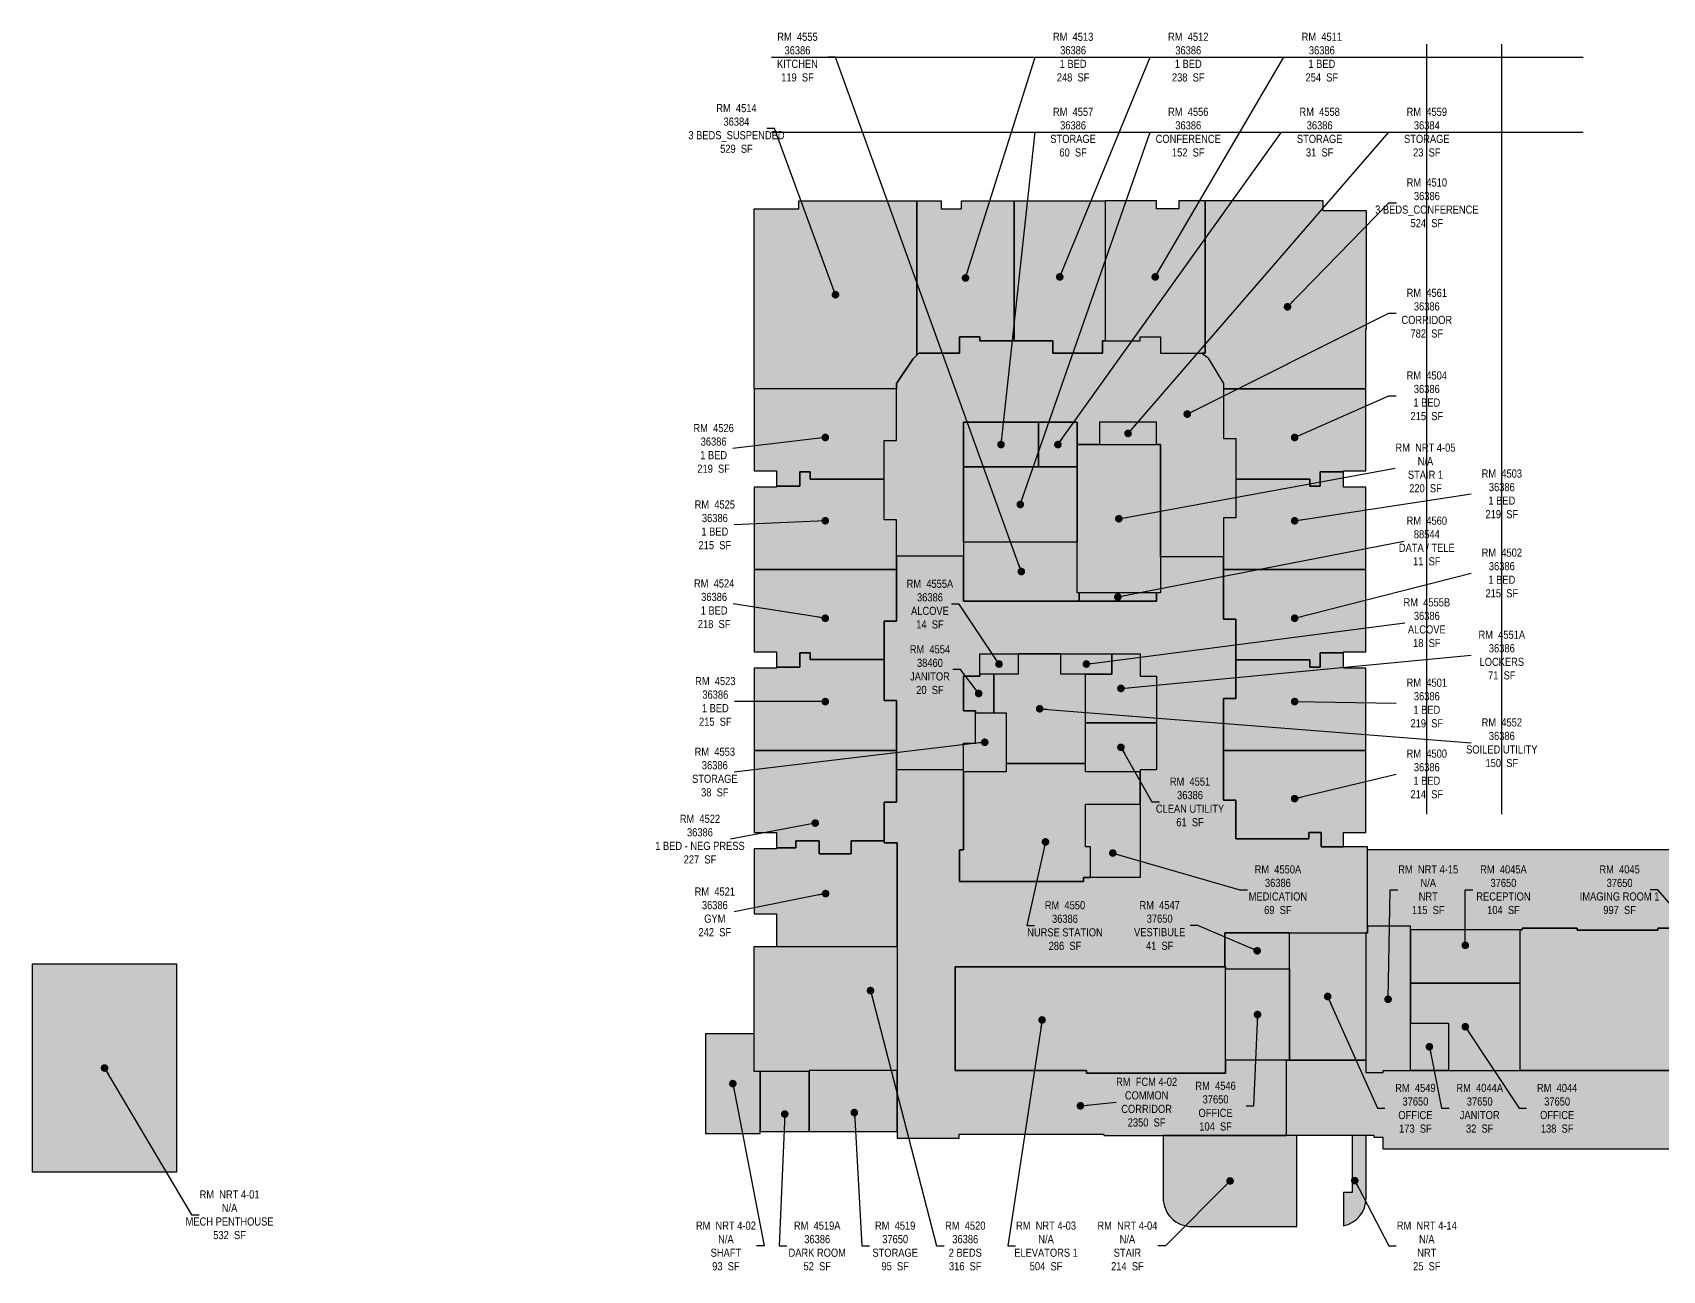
# Model space of a CAD drawing. Header units: inches. Extents: x 1552 to 7820, y 1550 to 4851.
# Drawn here: x 1552 to 4159, y 2767 to 4747 of the extents above; entities that cross this region are included whole.
import ezdxf

# ---------------------------------------------------------------- set-up
doc = ezdxf.new("R2010")
doc.units = ezdxf.units.IN
doc.header["$MEASUREMENT"] = 0
doc.layers.get('Defpoints').update_dxf_attribs({"color": 31})
for name, color, linetype in [('0-LABEL', 3, 'Continuous'), ('1-NRT', 200, 'Continuous'), ('1-NRT-PTN', 253, 'Continuous'), ('3-FCM', 190, 'Continuous'), ('3-FCM-PTN', 9, 'Continuous'), ('4-OCC', 6, 'Continuous'), ('4-OCC-PTN', 95, 'Continuous')]:
    doc.layers.add(name, color=color, linetype=linetype)
doc.styles.add('ArialN', font='ARIALN.TTF')
doc.dimstyles.new('AB-195', dxfattribs={"dimscale": 195, "dimtxt": 0.070312, "dimasz": 0.0625, "dimexe": 0.0625, "dimexo": 0.125, "dimgap": 0.25, "dimtad": 0, "dimdec": 4, "dimrnd": 0.0625, "dimzin": 0, "dimdsep": 46, "dimlunit": 4, "dimtxsty": 'ArialN', "dimblk": 'ARCHTICK', "dimcen": 0.0625, "dimclrd": 256, "dimclre": 256, "dimclrt": 256, "dimadec": 0, "dimazin": 0, "dimtfac": 1, "dimtdec": 4, "dimtofl": 0, "dimtmove": 2, "dimatfit": 3, "dimldrblk": 'DOT', "dimfxl": 1, "dimfrac": 2, "dimtolj": 1, "dimtzin": 0, "dimlwd": -1, "dimlwe": -1, "dimarcsym": 0})

# ---------------------------------------------------------------- blocks, each defined once
blk = doc.blocks.new('_ArchTick')
at = {"const_width": 0.15}
blk.add_lwpolyline([(-0.5, -0.5), (0.5, 0.5)], dxfattribs=at)
blk = doc.blocks.new('_Dot')
at = {"lineweight": -2}
blk.add_line((-0.5, 0), (-1, 0), dxfattribs=at)
at = {"const_width": 0.5}
blk.add_lwpolyline([(-0.25, 0, 1), (0.25, 0, 1)], format="xyb", close=True, dxfattribs=at)

msp = doc.modelspace()

# ---------------------------------------------------------------- hatches: boundary and pattern name
at = {"layer": '1-NRT-PTN'}
for points in [[(3355.8, 4026.5), (3355.8, 3851), (3222.5, 3851), (3222.5, 4088.2), (3355.8, 4088.2)], [(3687, 3318), (3687, 3307.5), (3684, 3307.5), (3684, 3084), (3712, 3084), (3712, 3087.2), (3755.5, 3087.2), (3755.5, 3318)], [(1551.5, 3257.5), (1781.7, 3257.5), (1781.7, 2924.5), (1551.5, 2924.5)], [(3459.8, 3253), (3027.5, 3253), (3027.5, 3087.2), (3237.3, 3087.2), (3237.3, 3082.8), (3459.8, 3082.8)], [(2627.8, 3145.7), (2627.8, 2986.5), (2715.5, 2986.5), (2715.5, 3085.6), (2705.8, 3085.6), (2705.8, 3145.7)]]:
    msp.add_hatch(color=256, dxfattribs=at).paths.add_polyline_path(points)
h = msp.add_hatch(color=256, dxfattribs=at)
edge = h.paths.add_edge_path()
edge.add_line((3405.5, 2837.5), (3574, 2837.5))
edge.add_line((3574, 2837.5), (3574, 2898.5))
edge.add_line((3574, 2898.5), (3574, 2911))
edge.add_line((3574, 2911), (3574, 2983.2))
edge.add_line((3574, 2983.2), (3360, 2983.2))
edge.add_line((3360, 2983.2), (3360, 2976.7))
edge.add_line((3360, 2976.7), (3360, 2913))
edge.add_line((3360, 2913), (3360, 2883))
edge.add_arc((3405.5, 2883), 45.5, 179.9999, 270)
h = msp.add_hatch(color=256, dxfattribs=at)
edge = h.paths.add_edge_path()
edge.add_line((3684.5, 2883), (3684.5, 2983.2))
edge.add_line((3684.5, 2983.2), (3662.5, 2983.2))
edge.add_line((3662.5, 2983.2), (3662.5, 2892))
edge.add_line((3662.5, 2892), (3648.5, 2892))
edge.add_line((3648.5, 2892), (3648.5, 2838.5))
edge.add_arc((3639, 2883), 45.5, 282.0515, 360)
at = {"layer": '3-FCM-PTN'}
for points in [[(3458.7, 3253), (3458.7, 3307.5), (3687, 3307.5), (3687, 3444.7), (3612.5, 3444.7), (3612.5, 3467.5), (3593, 3467.5), (3593, 3457.7), (3476, 3457.7), (3476, 3519.5), (3456.5, 3519.5), (3456.5, 3682), (3476, 3682), (3476, 3808.7), (3456.5, 3808.7), (3456.5, 3908.7), (3355.8, 3908.7), (3355.8, 3851), (3349.3, 3851), (3349.3, 3838), (3040.5, 3838), (3040.5, 3909.5), (2933.3, 3909.5), (2933.3, 3805.5), (2913.8, 3805.5), (2913.8, 3678.7), (2933.3, 3678.7), (2933.3, 3568.3), (3040.5, 3568.3), (3040.5, 3610.5), (3060, 3610.5), (3060, 3662.5), (3040.5, 3662.5), (3040.5, 3717.7), (3066.5, 3717.7), (3066.5, 3753.5), (3323.3, 3753.5), (3323.3, 3717.7), (3349.3, 3717.7), (3349.3, 3568.2), (3323.3, 3568.2), (3323.3, 3396), (3232.3, 3396), (3232.3, 3389.5), (3034, 3389.5), (3034, 3440), (3040.5, 3440), (3040.5, 3568.2), (2933.3, 3568.2), (2933.3, 3516.2), (2913.8, 3516.2), (2913.8, 3451.2), (2934.3, 3451.2), (2934.3, 2979), (3033.8, 2979), (3033.8, 2985.3), (3265.3, 2985.3), (3265.3, 2983.2), (3557.2, 2983.2), (3557.2, 3103.5), (3459.8, 3103.5), (3459.8, 3082.8), (3237.3, 3082.8), (3237.3, 3087.2), (3027.5, 3087.2), (3027.5, 3253)], [(3687, 3318), (3687, 3440.5), (4601.5, 3440.5), (4601.5, 3438.2), (4815, 3438.3), (4815, 3314.7), (4151, 3314.7), (4151, 3311.5), (4022, 3311.5), (4022, 3314.7), (3934.3, 3314.7), (3934.3, 3312), (3755.5, 3311.5), (3755.5, 3318)], [(3557.2, 2983.2), (3557.2, 3103.5), (3684, 3103.5), (3684, 3084), (3712, 3084), (3712, 3087.2), (4815, 3087.2), (4815, 2957.2), (4811.8, 2957.2), (4811.8, 2963.7), (4605.5, 2963.7), (4605.5, 2961.5), (3711.9, 2961.5), (3712, 2980), (3697.5, 2980), (3697.5, 2983.2)]]:
    msp.add_hatch(color=256, dxfattribs=at).paths.add_polyline_path(points)
at = {"layer": '4-OCC-PTN'}
for color, points in [(237, [(2965.8, 4478.2), (2965.8, 4250.7), (2965.8, 4231.2), (2959.3, 4224.7), (2933.3, 4185.7), (2933.3, 4177.6), (2705.8, 4177.6), (2705.8, 4465.2), (2777.3, 4465.2), (2777.3, 4478.2)]), (21, [(3121.8, 4478.2), (3121.8, 4254), (3066.5, 4254), (3066.5, 4260.5), (3034, 4260.5), (3034, 4234.5), (2969, 4234.5), (2965.8, 4231.2), (2965.8, 4478.2), (3004.8, 4478.2), (3004.8, 4465.2), (3037.3, 4465.2), (3037.3, 4478.2)]), (21, [(3267.4, 4478.2), (3267.4, 4254), (3263.1, 4254), (3263.1, 4234.5), (3183.5, 4234.5), (3183.5, 4254), (3121.8, 4254), (3121.8, 4478.2)]), (21, [(3427.3, 4293), (3427.3, 4478.2), (3385, 4478.2), (3385, 4465.2), (3349.3, 4465.2), (3349.3, 4478.2), (3267.4, 4478.2), (3267.4, 4254), (3323.3, 4254), (3323.3, 4260.5), (3355.8, 4260.5), (3355.8, 4234.5), (3427.3, 4234.5)]), (21, [(3427.3, 4234.5), (3421.9, 4234.5), (3429.9, 4228.6), (3432.1, 4226.4), (3456.5, 4185.7), (3456.5, 4177.6), (3684, 4177.6), (3684, 4273.3), (3685.4, 4273.3), (3685.4, 4462), (3615.8, 4462), (3615.8, 4478.2), (3427.3, 4478.2)]), (21, [(3040.5, 3909.5), (2933.3, 3909.5), (2933.3, 3968), (2913.8, 3968), (2913.8, 4094.7), (2933.3, 4094.7), (2933.3, 4177.6), (2933.3, 4185.7), (2959.3, 4224.7), (2969, 4234.5), (3034, 4234.5), (3034, 4260.5), (3066.5, 4260.5), (3066.5, 4254), (3183.5, 4254), (3183.5, 4234.5), (3263.1, 4234.5), (3263.1, 4254), (3323.3, 4254), (3323.3, 4260.5), (3355.8, 4260.5), (3355.8, 4234.5), (3421.9, 4234.5), (3429.9, 4228.6), (3432.1, 4226.4), (3456.5, 4185.7), (3456.5, 4098), (3476, 4098), (3476, 3971.2), (3456.5, 3971.2), (3456.5, 3908.7), (3355.8, 3908.7), (3355.8, 4088.2), (3349.3, 4088.2), (3349.3, 4124), (3258.3, 4124), (3258.3, 4088.2), (3222.5, 4088.2), (3222.5, 4124), (3040.5, 4124)]), (21, [(2921.7, 4177.6), (2705.8, 4177.6), (2705.8, 4046), (2741.5, 4046), (2741.5, 4021.6), (2778.9, 4021.6), (2778.9, 4044.4), (2795.1, 4044.4), (2795.1, 4033), (2913.8, 4033), (2913.8, 4094.7), (2933.3, 4094.7), (2933.3, 4177.6)]), (21, [(3476, 4033), (3593, 4033), (3594.6, 4033), (3594.6, 4021.6), (3610.9, 4021.6), (3610.9, 4044.4), (3648.3, 4044.4), (3648.3, 4046), (3684, 4046), (3684, 4177.6), (3456.5, 4177.6), (3456.5, 4098), (3476, 4098)]), (21, [(3160.8, 4052.5), (3040.5, 4052.5), (3040.5, 4124), (3160.8, 4124)]), (21, [(3160.8, 4055.7), (3160.8, 4124), (3222.5, 4124), (3222.5, 4052.5), (3160.8, 4052.5)]), (237, [(3258.3, 4124), (3258.3, 4088.2), (3349.3, 4088.2), (3349.3, 4124)]), (21, [(2913.8, 4033), (2796.8, 4033), (2795.1, 4033), (2795.1, 4044.4), (2778.9, 4044.4), (2778.9, 4021.6), (2741.5, 4021.6), (2741.5, 4020), (2705.8, 4020), (2705.8, 3888.4), (2933.3, 3888.4), (2933.3, 3968), (2913.8, 3968)]), (21, [(3222.5, 3932.2), (3040.5, 3932.2), (3040.5, 4052.5), (3222.5, 4052.5)]), (21, [(3471.1, 3888.4), (3684, 3888.4), (3684, 4020), (3648.3, 4020), (3648.3, 4044.4), (3610.9, 4044.4), (3610.9, 4021.6), (3594.6, 4021.6), (3594.6, 4033), (3476, 4033), (3476, 3971.2), (3456.5, 3971.2), (3456.5, 3888.4)]), (21, [(3040.5, 3932.2), (3040.5, 3838), (3225.8, 3838), (3225.8, 3851), (3222.5, 3851), (3222.5, 3932.2)]), (21, [(2918.6, 3888.4), (2705.8, 3888.4), (2705.8, 3756.7), (2741.5, 3756.7), (2741.5, 3732.4), (2778.9, 3732.4), (2778.9, 3755.1), (2795.1, 3755.1), (2795.1, 3744.6), (2913.8, 3744.6), (2913.8, 3805.5), (2933.3, 3805.5), (2933.3, 3888.4)]), (21, [(3476, 3743.7), (3593, 3743.7), (3594.6, 3743.7), (3594.6, 3732.4), (3610.9, 3732.4), (3610.9, 3755.1), (3648.3, 3755.1), (3648.3, 3756.7), (3684, 3756.7), (3684, 3888.4), (3456.5, 3888.4), (3456.5, 3808.7), (3476, 3808.7)]), (61, [(3225.8, 3851), (3225.8, 3838), (3349.3, 3838), (3349.3, 3851)]), (21, [(2913.8, 3744.6), (2796.8, 3744.6), (2795.1, 3744.6), (2795.1, 3755.1), (2778.9, 3755.1), (2778.9, 3732.4), (2741.5, 3732.4), (2741.5, 3730.7), (2705.8, 3730.7), (2705.8, 3599.1), (2933.3, 3599.1), (2933.3, 3678.7), (2913.8, 3678.7)]), (21, [(3471.1, 3599.1), (3684, 3599.1), (3684, 3730.7), (3648.3, 3730.7), (3648.3, 3755.1), (3610.9, 3755.1), (3610.9, 3732.4), (3594.6, 3732.4), (3594.6, 3743.7), (3476, 3743.7), (3476, 3682), (3456.5, 3682), (3456.5, 3599.1)]), (21, [(3125, 3721), (3066.5, 3721), (3066.5, 3753.5), (3128.3, 3753.5), (3128.3, 3721)]), (21, [(3112, 3578), (3235.5, 3578), (3235.5, 3721), (3196.5, 3721), (3196.5, 3753.5), (3128.3, 3753.5), (3128.3, 3721), (3089.3, 3721), (3089.3, 3659.2), (3108.8, 3659.2), (3108.8, 3578)]), (21, [(3196.5, 3724.2), (3196.5, 3753.5), (3277.8, 3753.5), (3277.8, 3721), (3196.5, 3721)]), (21, [(3235.5, 3643), (3235.5, 3721), (3277.8, 3721), (3277.8, 3753.5), (3323.3, 3753.5), (3323.3, 3717.7), (3349.3, 3717.7), (3349.3, 3643)]), (201, [(3089.3, 3662.5), (3089.3, 3721), (3066.5, 3721), (3066.5, 3717.7), (3040.5, 3717.7), (3040.5, 3662.5), (3060, 3662.5), (3060, 3659.2), (3089.3, 3659.2)]), (21, [(3108.8, 3656), (3108.8, 3565), (3040.5, 3565), (3040.5, 3610.5), (3060, 3610.5), (3060, 3659.2), (3108.8, 3659.2)]), (21, [(3238.8, 3643), (3349.3, 3643), (3349.3, 3568.2), (3323.3, 3568.2), (3323.3, 3565), (3235.5, 3565), (3235.5, 3643)]), (21, [(2918.6, 3599.1), (2705.8, 3599.1), (2705.8, 3467.5), (2741.5, 3467.5), (2741.5, 3443.2), (2772.5, 3443.2), (2772.5, 3454.5), (2809.8, 3454.5), (2809.8, 3433.8), (2860.8, 3433.8), (2860.8, 3454.5), (2913.8, 3454.5), (2913.8, 3516.2), (2933.3, 3516.2), (2933.3, 3599.1)]), (21, [(3456.5, 3599.1), (3456.5, 3519.5), (3476, 3519.5), (3476, 3457.7), (3593, 3457.7), (3593, 3467.5), (3612.5, 3467.5), (3612.5, 3444.7), (3648.3, 3444.7), (3648.3, 3467.5), (3684, 3467.5), (3684, 3599.1)]), (21, [(3108.8, 3578), (3108.8, 3565), (3040.5, 3565), (3040.5, 3440), (3034, 3440), (3034, 3389.5), (3232.3, 3389.5), (3232.3, 3396), (3243.6, 3396), (3243.6, 3444.7), (3235.5, 3444.7), (3235.5, 3513), (3323.3, 3513), (3323.3, 3565), (3235.5, 3565), (3235.5, 3578)]), (21, [(3243.6, 3396), (3243.6, 3444.7), (3235.5, 3444.7), (3235.5, 3513), (3323.3, 3513), (3323.3, 3396)]), (21, [(2913.8, 3454.5), (2860.8, 3454.5), (2860.8, 3433.8), (2809.8, 3433.8), (2809.8, 3454.5), (2774, 3454.5), (2772.5, 3454.5), (2772.5, 3444.7), (2772.5, 3443.2), (2741.5, 3443.2), (2741.5, 3441.5), (2705.8, 3441.5), (2705.8, 3337.5), (2741.5, 3337.5), (2741.5, 3285.5), (2934.3, 3285.5), (2934.3, 3451.2), (2913.8, 3451.2)]), (57, [(3931, 3273), (3931, 3312), (3755.5, 3312), (3755.5, 3227), (3931, 3227)]), (57, [(4385, 3174.4), (4385, 3087.2), (3931, 3087.2), (3931, 3312), (3934.3, 3312), (3934.3, 3314.7), (4022, 3314.7), (4022, 3311.5), (4151, 3311.5), (4151, 3314.7), (4675.3, 3314.7), (4675.3, 3174.4), (4385, 3174.4)]), (21, [(2715.5, 3085.6), (2705.8, 3085.6), (2705.8, 3282.2), (2705.8, 3285.5), (2934.3, 3285.5), (2934.3, 3087.2), (2793.8, 3087.2), (2793.8, 3085.6)]), (57, [(3459.8, 3249.8), (3562.1, 3249.8), (3562.1, 3307.5), (3458.7, 3307.5), (3458.7, 3253), (3459.8, 3253)]), (57, [(3562.1, 3307.5), (3684, 3307.5), (3684, 3103.5), (3562.1, 3103.5)]), (57, [(3562.1, 3249.8), (3562.1, 3103.5), (3459.8, 3103.5), (3459.8, 3249.8)]), (57, [(3816.2, 3087.2), (3931, 3087.2), (3931, 3227), (3755.5, 3227), (3755.5, 3162.9), (3816.2, 3162.9)]), (57, [(3816.2, 3162.9), (3816.2, 3087.2), (3755.5, 3087.2), (3755.5, 3162.9)]), (21, [(2715.5, 3085.6), (2715.5, 2989.7), (2793.8, 2989.7), (2793.8, 3085.6)]), (57, [(2933.5, 3087.2), (2793.8, 3087.2), (2793.8, 2989.7), (2934.3, 2989.7), (2934.3, 3087.2)])]:
    msp.add_hatch(color=color, dxfattribs=at).paths.add_polyline_path(points)

# ---------------------------------------------------------------- linework, layer by layer
at = {"layer": '1-NRT'}
msp.add_lwpolyline([(3355.8, 4026.5), (3355.8, 3851), (3222.5, 3851), (3222.5, 4088.2), (3355.8, 4088.2), (3355.8, 4026.5)], dxfattribs=at)
for points in [[(3687, 3318), (3687, 3307.5), (3684, 3307.5), (3684, 3084), (3712, 3084), (3712, 3087.2), (3755.5, 3087.2), (3755.5, 3318)], [(1551.5, 3257.5), (1781.7, 3257.5), (1781.7, 2924.5), (1551.5, 2924.5)], [(3459.8, 3253), (3027.5, 3253), (3027.5, 3087.2), (3237.3, 3087.2), (3237.3, 3082.8), (3459.8, 3082.8)], [(2627.8, 3145.7), (2627.8, 2986.5), (2715.5, 2986.5), (2715.5, 3085.6), (2705.8, 3085.6), (2705.8, 3145.7)]]:
    msp.add_lwpolyline(points, close=True, dxfattribs=at)
for points in [[(3405.5, 2837.5), (3574, 2837.5), (3574, 2898.5), (3574, 2911), (3574, 2983.2), (3360, 2983.2), (3360, 2976.7), (3360, 2976.7), (3360, 2913), (3360, 2913), (3360, 2883, 0.414214)], [(3684.5, 2883), (3684.5, 2983.2), (3662.5, 2983.2), (3662.5, 2892), (3648.5, 2892), (3648.5, 2838.5, 0.353866)]]:
    msp.add_lwpolyline(points, format="xyb", close=True, dxfattribs=at)
at = {"layer": '3-FCM'}
for points in [[(3458.7, 3253), (3458.7, 3307.5), (3687, 3307.5), (3687, 3444.7), (3612.5, 3444.7), (3612.5, 3467.5), (3593, 3467.5), (3593, 3457.7), (3476, 3457.7), (3476, 3519.5), (3456.5, 3519.5), (3456.5, 3682), (3476, 3682), (3476, 3808.7), (3456.5, 3808.7), (3456.5, 3908.7), (3355.8, 3908.7), (3355.8, 3851), (3349.3, 3851), (3349.3, 3838), (3040.5, 3838), (3040.5, 3909.5), (2933.3, 3909.5), (2933.3, 3805.5), (2913.8, 3805.5), (2913.8, 3678.7), (2933.3, 3678.7), (2933.3, 3568.3), (3040.5, 3568.3), (3040.5, 3610.5), (3060, 3610.5), (3060, 3662.5), (3040.5, 3662.5), (3040.5, 3717.7), (3066.5, 3717.7), (3066.5, 3753.5), (3323.3, 3753.5), (3323.3, 3717.7), (3349.3, 3717.7), (3349.3, 3568.2), (3323.3, 3568.2), (3323.3, 3396), (3232.3, 3396), (3232.3, 3389.5), (3034, 3389.5), (3034, 3440), (3040.5, 3440), (3040.5, 3568.2), (2933.3, 3568.2), (2933.3, 3516.2), (2913.8, 3516.2), (2913.8, 3451.2), (2934.3, 3451.2), (2934.3, 2979), (3033.8, 2979), (3033.8, 2985.3), (3265.3, 2985.3), (3265.3, 2983.2), (3557.2, 2983.2), (3557.2, 3103.5), (3459.8, 3103.5), (3459.8, 3082.8), (3237.3, 3082.8), (3237.3, 3087.2), (3027.5, 3087.2), (3027.5, 3253), (3458.7, 3253)], [(3687, 3318), (3687, 3440.5), (4601.5, 3440.5), (4601.5, 3438.2), (4815, 3438.3), (4815, 3314.7), (4151, 3314.7), (4151, 3311.5), (4022, 3311.5), (4022, 3314.7), (3934.3, 3314.7), (3934.3, 3312), (3755.5, 3311.5), (3755.5, 3318)], [(3557.2, 2983.2), (3557.2, 3103.5), (3684, 3103.5), (3684, 3084), (3712, 3084), (3712, 3087.2), (4815, 3087.2), (4815, 2957.2), (4811.8, 2957.2), (4811.8, 2963.7), (4605.5, 2963.7), (4605.5, 2961.5), (3711.9, 2961.5), (3712, 2980), (3697.5, 2980), (3697.5, 2983.2)]]:
    msp.add_lwpolyline(points, close=True, dxfattribs=at)
at = {"layer": '4-OCC'}
for points in [[(2965.8, 4478.2), (2965.8, 4250.7), (2965.8, 4231.2), (2959.3, 4224.7), (2933.3, 4185.7), (2933.3, 4177.6), (2705.8, 4177.6), (2705.8, 4465.2), (2777.3, 4465.2), (2777.3, 4478.2), (2965.8, 4478.2)], [(2913.8, 3454.5), (2860.8, 3454.5), (2860.8, 3433.8), (2809.8, 3433.8), (2809.8, 3454.5), (2774, 3454.5), (2772.5, 3454.5), (2772.5, 3444.7), (2772.5, 3443.2), (2741.5, 3443.2), (2741.5, 3441.5), (2705.8, 3441.5), (2705.8, 3337.5), (2741.5, 3337.5), (2741.5, 3285.5), (2934.3, 3285.5), (2934.3, 3451.2), (2913.8, 3451.2), (2913.8, 3454.5)]]:
    msp.add_lwpolyline(points, dxfattribs=at)
for points in [[(3121.8, 4478.2), (3121.8, 4254), (3066.5, 4254), (3066.5, 4260.5), (3034, 4260.5), (3034, 4234.5), (2969, 4234.5), (2965.8, 4231.2), (2965.8, 4478.2), (3004.8, 4478.2), (3004.8, 4465.2), (3037.3, 4465.2), (3037.3, 4478.2)], [(3267.4, 4478.2), (3267.4, 4254), (3263.1, 4254), (3263.1, 4234.5), (3183.5, 4234.5), (3183.5, 4254), (3121.8, 4254), (3121.8, 4478.2)], [(3427.3, 4293), (3427.3, 4478.2), (3385, 4478.2), (3385, 4465.2), (3349.3, 4465.2), (3349.3, 4478.2), (3267.4, 4478.2), (3267.4, 4254), (3323.3, 4254), (3323.3, 4260.5), (3355.8, 4260.5), (3355.8, 4234.5), (3427.3, 4234.5)], [(3427.3, 4234.5), (3421.9, 4234.5), (3429.9, 4228.6), (3432.1, 4226.4), (3456.5, 4185.7), (3456.5, 4177.6), (3684, 4177.6), (3684, 4273.3), (3685.4, 4273.3), (3685.4, 4462), (3615.8, 4462), (3615.8, 4478.2), (3427.3, 4478.2)], [(3040.5, 3909.5), (2933.3, 3909.5), (2933.3, 3968), (2913.8, 3968), (2913.8, 4094.7), (2933.3, 4094.7), (2933.3, 4177.6), (2933.3, 4185.7), (2959.3, 4224.7), (2969, 4234.5), (3034, 4234.5), (3034, 4260.5), (3066.5, 4260.5), (3066.5, 4254), (3183.5, 4254), (3183.5, 4234.5), (3263.1, 4234.5), (3263.1, 4254), (3323.3, 4254), (3323.3, 4260.5), (3355.8, 4260.5), (3355.8, 4234.5), (3421.9, 4234.5), (3429.9, 4228.6), (3432.1, 4226.4), (3456.5, 4185.7), (3456.5, 4098), (3476, 4098), (3476, 3971.2), (3456.5, 3971.2), (3456.5, 3908.7), (3355.8, 3908.7), (3355.8, 4088.2), (3349.3, 4088.2), (3349.3, 4124), (3258.3, 4124), (3258.3, 4088.2), (3222.5, 4088.2), (3222.5, 4124), (3040.5, 4124)], [(2921.7, 4177.6), (2705.8, 4177.6), (2705.8, 4046), (2741.5, 4046), (2741.5, 4021.6), (2778.9, 4021.6), (2778.9, 4044.4), (2795.1, 4044.4), (2795.1, 4033), (2913.8, 4033), (2913.8, 4094.7), (2933.3, 4094.7), (2933.3, 4177.6)], [(3476, 4033), (3593, 4033), (3594.6, 4033), (3594.6, 4021.6), (3610.9, 4021.6), (3610.9, 4044.4), (3648.3, 4044.4), (3648.3, 4046), (3684, 4046), (3684, 4177.6), (3456.5, 4177.6), (3456.5, 4098), (3476, 4098)], [(3160.8, 4052.5), (3040.5, 4052.5), (3040.5, 4124), (3160.8, 4124)], [(3160.8, 4055.7), (3160.8, 4124), (3222.5, 4124), (3222.5, 4052.5), (3160.8, 4052.5)], [(3258.3, 4124), (3258.3, 4088.2), (3349.3, 4088.2), (3349.3, 4124)], [(2913.8, 4033), (2796.8, 4033), (2795.1, 4033), (2795.1, 4044.4), (2778.9, 4044.4), (2778.9, 4021.6), (2741.5, 4021.6), (2741.5, 4020), (2705.8, 4020), (2705.8, 3888.4), (2933.3, 3888.4), (2933.3, 3968), (2913.8, 3968)], [(3222.5, 3932.2), (3040.5, 3932.2), (3040.5, 4052.5), (3222.5, 4052.5)], [(3471.1, 3888.4), (3684, 3888.4), (3684, 4020), (3648.3, 4020), (3648.3, 4044.4), (3610.9, 4044.4), (3610.9, 4021.6), (3594.6, 4021.6), (3594.6, 4033), (3476, 4033), (3476, 3971.2), (3456.5, 3971.2), (3456.5, 3888.4)], [(3040.5, 3932.2), (3040.5, 3838), (3225.8, 3838), (3225.8, 3851), (3222.5, 3851), (3222.5, 3932.2)], [(2918.6, 3888.4), (2705.8, 3888.4), (2705.8, 3756.7), (2741.5, 3756.7), (2741.5, 3732.4), (2778.9, 3732.4), (2778.9, 3755.1), (2795.1, 3755.1), (2795.1, 3744.6), (2913.8, 3744.6), (2913.8, 3805.5), (2933.3, 3805.5), (2933.3, 3888.4)], [(3476, 3743.7), (3593, 3743.7), (3594.6, 3743.7), (3594.6, 3732.4), (3610.9, 3732.4), (3610.9, 3755.1), (3648.3, 3755.1), (3648.3, 3756.7), (3684, 3756.7), (3684, 3888.4), (3456.5, 3888.4), (3456.5, 3808.7), (3476, 3808.7)], [(3225.8, 3851), (3225.8, 3838), (3349.3, 3838), (3349.3, 3851)], [(2913.8, 3744.6), (2796.8, 3744.6), (2795.1, 3744.6), (2795.1, 3755.1), (2778.9, 3755.1), (2778.9, 3732.4), (2741.5, 3732.4), (2741.5, 3730.7), (2705.8, 3730.7), (2705.8, 3599.1), (2933.3, 3599.1), (2933.3, 3678.7), (2913.8, 3678.7)], [(3471.1, 3599.1), (3684, 3599.1), (3684, 3730.7), (3648.3, 3730.7), (3648.3, 3755.1), (3610.9, 3755.1), (3610.9, 3732.4), (3594.6, 3732.4), (3594.6, 3743.7), (3476, 3743.7), (3476, 3682), (3456.5, 3682), (3456.5, 3599.1)], [(3125, 3721), (3066.5, 3721), (3066.5, 3753.5), (3128.3, 3753.5), (3128.3, 3721)], [(3112, 3578), (3235.5, 3578), (3235.5, 3721), (3196.5, 3721), (3196.5, 3753.5), (3128.3, 3753.5), (3128.3, 3721), (3089.3, 3721), (3089.3, 3659.2), (3108.8, 3659.2), (3108.8, 3578)], [(3196.5, 3724.2), (3196.5, 3753.5), (3277.8, 3753.5), (3277.8, 3721), (3196.5, 3721)], [(3235.5, 3643), (3235.5, 3721), (3277.8, 3721), (3277.8, 3753.5), (3323.3, 3753.5), (3323.3, 3717.7), (3349.3, 3717.7), (3349.3, 3643)], [(3089.3, 3662.5), (3089.3, 3721), (3066.5, 3721), (3066.5, 3717.7), (3040.5, 3717.7), (3040.5, 3662.5), (3060, 3662.5), (3060, 3659.2), (3089.3, 3659.2)], [(3108.8, 3656), (3108.8, 3565), (3040.5, 3565), (3040.5, 3610.5), (3060, 3610.5), (3060, 3659.2), (3108.8, 3659.2)], [(3238.8, 3643), (3349.3, 3643), (3349.3, 3568.2), (3323.3, 3568.2), (3323.3, 3565), (3235.5, 3565), (3235.5, 3643)], [(2918.6, 3599.1), (2705.8, 3599.1), (2705.8, 3467.5), (2741.5, 3467.5), (2741.5, 3443.2), (2772.5, 3443.2), (2772.5, 3454.5), (2809.8, 3454.5), (2809.8, 3433.8), (2860.8, 3433.8), (2860.8, 3454.5), (2913.8, 3454.5), (2913.8, 3516.2), (2933.3, 3516.2), (2933.3, 3599.1)], [(3456.5, 3599.1), (3456.5, 3519.5), (3476, 3519.5), (3476, 3457.7), (3593, 3457.7), (3593, 3467.5), (3612.5, 3467.5), (3612.5, 3444.7), (3648.3, 3444.7), (3648.3, 3467.5), (3684, 3467.5), (3684, 3599.1)], [(3108.8, 3578), (3108.8, 3565), (3040.5, 3565), (3040.5, 3440), (3034, 3440), (3034, 3389.5), (3232.3, 3389.5), (3232.3, 3396), (3243.6, 3396), (3243.6, 3444.7), (3235.5, 3444.7), (3235.5, 3513), (3323.3, 3513), (3323.3, 3565), (3235.5, 3565), (3235.5, 3578)], [(3243.6, 3396), (3243.6, 3444.7), (3235.5, 3444.7), (3235.5, 3513), (3323.3, 3513), (3323.3, 3396)], [(3931, 3273), (3931, 3312), (3755.5, 3312), (3755.5, 3227), (3931, 3227)], [(4385, 3174.4), (4385, 3087.2), (3931, 3087.2), (3931, 3312), (3934.3, 3312), (3934.3, 3314.7), (4022, 3314.7), (4022, 3311.5), (4151, 3311.5), (4151, 3314.7), (4675.3, 3314.7), (4675.3, 3174.4), (4675.3, 3174.4), (4675.3, 3174.4), (4385, 3174.4)], [(2715.5, 3085.6), (2705.8, 3085.6), (2705.8, 3282.2), (2705.8, 3285.5), (2934.3, 3285.5), (2934.3, 3087.2), (2793.8, 3087.2), (2793.8, 3085.6)], [(3459.8, 3249.8), (3562.1, 3249.8), (3562.1, 3307.5), (3458.7, 3307.5), (3458.7, 3253), (3459.8, 3253), (3459.8, 3249.8)], [(3562.1, 3307.5), (3684, 3307.5), (3684, 3103.5), (3562.1, 3103.5)], [(3562.1, 3249.8), (3562.1, 3103.5), (3459.8, 3103.5), (3459.8, 3249.8)], [(3816.2, 3087.2), (3931, 3087.2), (3931, 3227), (3755.5, 3227), (3755.5, 3162.9), (3816.2, 3162.9)], [(3816.2, 3162.9), (3816.2, 3087.2), (3755.5, 3087.2), (3755.5, 3162.9), (3816.2, 3162.9)], [(2715.5, 3085.6), (2715.5, 2989.7), (2793.8, 2989.7), (2793.8, 3085.6)], [(2933.5, 3087.2), (2793.8, 3087.2), (2793.8, 2989.7), (2934.3, 2989.7), (2934.3, 3087.2)]]:
    msp.add_lwpolyline(points, close=True, dxfattribs=at)
at = {"layer": 'Defpoints'}
for p, q in [((3781.7, 3496.9), (3781.7, 4728.9)), ((3901.7, 3496.9), (3901.7, 4728.9)), ((2733.2, 4707.9), (4032, 4707.9)), ((2733.2, 4587.9), (4032, 4587.9))]:
    msp.add_line(p, q, dxfattribs=at)

# ---------------------------------------------------------------- texts
at = {"layer": '0-LABEL', "char_height": 13, "attachment_point": 5, "style": 'ArialN'}
for s, insert in [('RM  4555\\P36386\\PKITCHEN\\P119  SF', (2775, 4707.9)), ('RM  4513\\P36386\\P1 BED\\P248  SF', (3215.9, 4707.9)), ('RM  4512\\P36386\\P1 BED\\P238  SF', (3400.1, 4707.9)), ('RM  4511\\P36386\\P1 BED\\P254  SF', (3613.8, 4707.9)), ('RM  4514\\P36384\\P3 BEDS_SUSPENDED\\P529  SF', (2677.4, 4593.8)), ('RM  4557\\P36386\\PSTORAGE\\P60  SF', (3215.9, 4587.9)), ('RM  4556\\P36386\\PCONFERENCE\\P152  SF', (3400.1, 4587.9)), ('RM  4558\\P36386\\PSTORAGE\\P31  SF', (3610.3, 4587.9)), ('RM  4559\\P36384\\PSTORAGE\\P23  SF', (3781.7, 4587.9)), ('RM  4510\\P36386\\P3 BEDS_CONFERENCE\\P524  SF', (3781.8, 4474.8)), ('RM  4561\\P36386\\PCORRIDOR\\P782  SF', (3781.7, 4298.3)), ('RM  4504\\P36386\\P1 BED\\P215  SF', (3781.7, 4166.2)), ('RM  4526\\P36386\\P1 BED\\P219  SF', (2640.9, 4082.1)), ('RM  NRT 4-05\\PN/A\\PSTAIR 1\\P220  SF', (3779.6, 4050.7)), ('RM  4503\\P36386\\P1 BED\\P219  SF', (3901.7, 4009.3)), ('RM  4525\\P36386\\P1 BED\\P215  SF', (2642.8, 3959.8)), ('RM  4560\\P88544\\PDATA / TELE\\P11  SF', (3781.7, 3933.9)), ('RM  4502\\P36386\\P1 BED\\P215  SF', (3901.7, 3882.8)), ('RM  4524\\P36386\\P1 BED\\P218  SF', (2641.7, 3833.6)), ('RM  4555A\\P36386\\PALCOVE\\P14  SF', (2986.9, 3833)), ('RM  4555B\\P36386\\PALCOVE\\P18  SF', (3781.7, 3803.3)), ('RM  4551A\\P36386\\PLOCKERS\\P71  SF', (3901.7, 3751.5)), ('RM  4554\\P38460\\PJANITOR\\P20  SF', (2986.9, 3728.2)), ('RM  4523\\P36386\\P1 BED\\P215  SF', (2643.6, 3677.4)), ('RM  4501\\P36386\\P1 BED\\P219  SF', (3781.7, 3674.8)), ('RM  4552\\P36386\\PSOILED UTILITY\\P150  SF', (3901.7, 3611.3)), ('RM  4553\\P36386\\PSTORAGE\\P38  SF', (2642.8, 3564.4)), ('RM  4500\\P36386\\P1 BED\\P214  SF', (3781.7, 3561.3)), ('RM  4551\\P36386\\PCLEAN UTILITY\\P61  SF', (3402.9, 3516.6)), ('RM  4522\\P36386\\P1 BED - NEG PRESS\\P227  SF', (2619, 3457.1)), ('RM  4550A\\P36386\\PMEDICATION\\P69  SF', (3543.5, 3376.2)), ('RM  NRT 4-15\\PN/A\\PNRT\\P115  SF', (3784, 3376.2)), ('RM  4045A\\P37650\\PRECEPTION\\P104  SF', (3904.3, 3376.2)), ('RM  4045\\P37650\\PIMAGING ROOM 1\\P997  SF', (4090.1, 3376.2)), ('RM  4521\\P36386\\PGYM\\P242  SF', (2642.8, 3340.7)), ('RM  4550\\P36386\\PNURSE STATION\\P286  SF', (3202.9, 3318.8)), ('RM  4547\\P37650\\PVESTIBULE\\P41  SF', (3354.4, 3319)), ('RM  FCM 4-02\\PCOMMON\\PCORRIDOR\\P2350  SF', (3333.5, 3036.4)), ('RM  4546\\P37650\\POFFICE\\P104  SF', (3443.8, 3030)), ('RM  4549\\P37650\\POFFICE\\P173  SF', (3763.5, 3026.6)), ('RM  4044A\\P37650\\PJANITOR\\P32  SF', (3866.3, 3026.6)), ('RM  4044\\P37650\\POFFICE\\P138  SF', (3990.2, 3026.6)), ('RM  NRT 4-01\\PN/A\\PMECH PENTHOUSE\\P532  SF', (1866.6, 2856.3)), ('RM  NRT 4-02\\PN/A\\PSHAFT\\P93  SF', (2660.5, 2806.4)), ('RM  4519A\\P36386\\PDARK ROOM\\P52  SF', (2806.6, 2806.4)), ('RM  4519\\P37650\\PSTORAGE\\P95  SF', (2931.3, 2806.4)), ('RM  4520\\P36386\\P2 BEDS\\P316  SF', (3043.4, 2806.4)), ('RM  NRT 4-03\\PN/A\\PELEVATORS 1\\P504  SF', (3172.6, 2806.4)), ('RM  NRT 4-04\\PN/A\\PSTAIR\\P214  SF', (3302.8, 2806.4)), ('RM  NRT 4-14\\PN/A\\PNRT\\P25  SF', (3781.7, 2806.4))]:
    msp.add_mtext(s, dxfattribs=dict(at, insert=insert))

# ---------------------------------------------------------------- leaders
at = {"layer": '0-LABEL', "annotation_type": 0, "has_hookline": 1}
for points, hookline_direction, text_width in [([(3133.1, 3885.1), (2835.9, 4707.9), (2823.7, 4707.9)], 1, 63), ([(3043.8, 4354.7), (3155, 4707.9), (3167.2, 4707.9)], 0, 62.7), ([(3194.6, 4356.4), (3339.2, 4707.9), (3351.4, 4707.9)], 0, 62.6), ([(3347.3, 4356.4), (3552.9, 4707.9), (3565.1, 4707.9)], 0, 60.7), ([(2835.8, 4327.9), (2738.3, 4593.8), (2726.1, 4593.8)], 1, 152.5), ([(3100.6, 4088.2), (3155, 4587.9), (3167.2, 4587.9)], 0, 71.3), ([(3131.5, 3992.4), (3339.2, 4587.9), (3351.4, 4587.9)], 0, 102.7), ([(3191.6, 4088.2), (3549.4, 4587.9), (3561.6, 4587.9)], 0, 71.3), ([(3303.8, 4106.1), (3720.7, 4587.9), (3732.9, 4587.9)], 0, 71.3), ([(3558.9, 4308.6), (3720.9, 4474.8), (3733.1, 4474.8)], 0, 164.1), ([(3398.5, 4137), (3720.7, 4298.3), (3732.9, 4298.3)], 0, 80.1), ([(3570.3, 4099.6), (3720.7, 4166.2), (3732.9, 4166.2)], 0, 62.7), ([(2819.5, 4099.6), (2671.6, 4082.1)], 1, 62.7), ([(3289.1, 3969.6), (3730.9, 4050.7)], 0, 94.2), ([(3570.3, 3966.4), (3852.9, 4009.3)], 0, 62.7), ([(2819.5, 3966.4), (2673.5, 3959.8)], 1, 62.8), ([(3287.5, 3844.5), (3744.9, 3933.9)], 0, 87.5), ([(3570.3, 3810.4), (3852.9, 3882.8)], 0, 62.6), ([(2819.5, 3810.4), (2672.4, 3833.6)], 1, 62.7), ([(3097.4, 3737.2), (3033.7, 3833), (3021.5, 3833)], 1, 73.4), ([(3237.1, 3737.2), (3746.6, 3803.3)], 0, 72.6), ([(3064.9, 3690.1), (3035.8, 3728.2), (3023.6, 3728.2)], 1, 63.1), ([(3292.4, 3698.2), (3852.9, 3751.5)], 0, 73.4), ([(2819.5, 3677.1), (2674.4, 3677.4)], 1, 62.7), ([(3570.3, 3677.1), (3732.9, 3674.8)], 0, 60.7), ([(3162.4, 3665.7), (3852.9, 3611.3)], 0, 113.4), ([(3074.6, 3612.1), (2673.5, 3564.4)], 1, 71.3), ([(3292.4, 3604), (3341.9, 3516.6), (3354.1, 3516.6)], 0, 108.4), ([(3570.3, 3521.9), (3732.9, 3561.3)], 0, 62.7), ([(2803.4, 3482.8), (2667.8, 3457.1)], 1, 140.8), ([(3171.7, 3452.7), (3141.9, 3318.8), (3154.1, 3318.8)], 0, 118.4), ([(3279.4, 3434.9), (3482.6, 3376.2), (3494.8, 3376.2)], 0, 91.1), ([(2820, 3370), (2673.5, 3340.7)], 1, 60.7), ([(3719.8, 3201), (3723.1, 3376.2), (3735.3, 3376.2)], 0, 94.2), ([(3843.3, 3287.3), (3843.3, 3376.2), (3855.5, 3376.2)], 0, 84.5), ([(4251.5, 3260.4), (4151, 3376.2), (4138.8, 3376.2)], 1, 123.3), ([(3510.4, 3278.6), (3415.3, 3319), (3403.1, 3319)], 1, 81.1), ([(2891.8, 3214.9), (2997.3, 2806.4), (3009.5, 2806.4)], 0, 62.7), ([(3623.1, 3205.5), (3702.6, 3026.6), (3714.8, 3026.6)], 0, 62.7), ([(3510.9, 3176.6), (3504.7, 3030), (3492.5, 3030)], 1, 62.7), ([(3166.2, 3167.9), (3111.7, 2806.4), (3123.9, 2806.4)], 0, 97.9), ([(3843.3, 3157.1), (3929.2, 3026.6), (3941.4, 3026.6)], 0, 62.7), ([(3785.8, 3125.1), (3805.4, 3026.6), (3817.6, 3026.6)], 0, 73.4), ([(1666.6, 3091), (1805.7, 2856.3), (1817.9, 2856.3)], 0, 138.7), ([(2671.6, 3066.1), (2721.5, 2806.4), (2709.3, 2806.4)], 1, 94), ([(2866, 3019.8), (2878.2, 2806.4), (2890.4, 2806.4)], 0, 71.3), ([(3227.7, 3030.6), (3284.8, 3036.4)], 0, 95.7), ([(2754.6, 3017.4), (2745.7, 2806.4), (2757.9, 2806.4)], 0, 89.6), ([(3467, 2910.4), (3363.8, 2806.4), (3351.6, 2806.4)], 1, 94.1), ([(3666.5, 2910.9), (3720.7, 2806.4), (3732.9, 2806.4)], 0, 94.1)]:
    msp.add_leader(points, dimstyle='AB-195', dxfattribs=dict(at, hookline_direction=hookline_direction, text_width=text_width))

doc.saveas('drawing.dxf')
